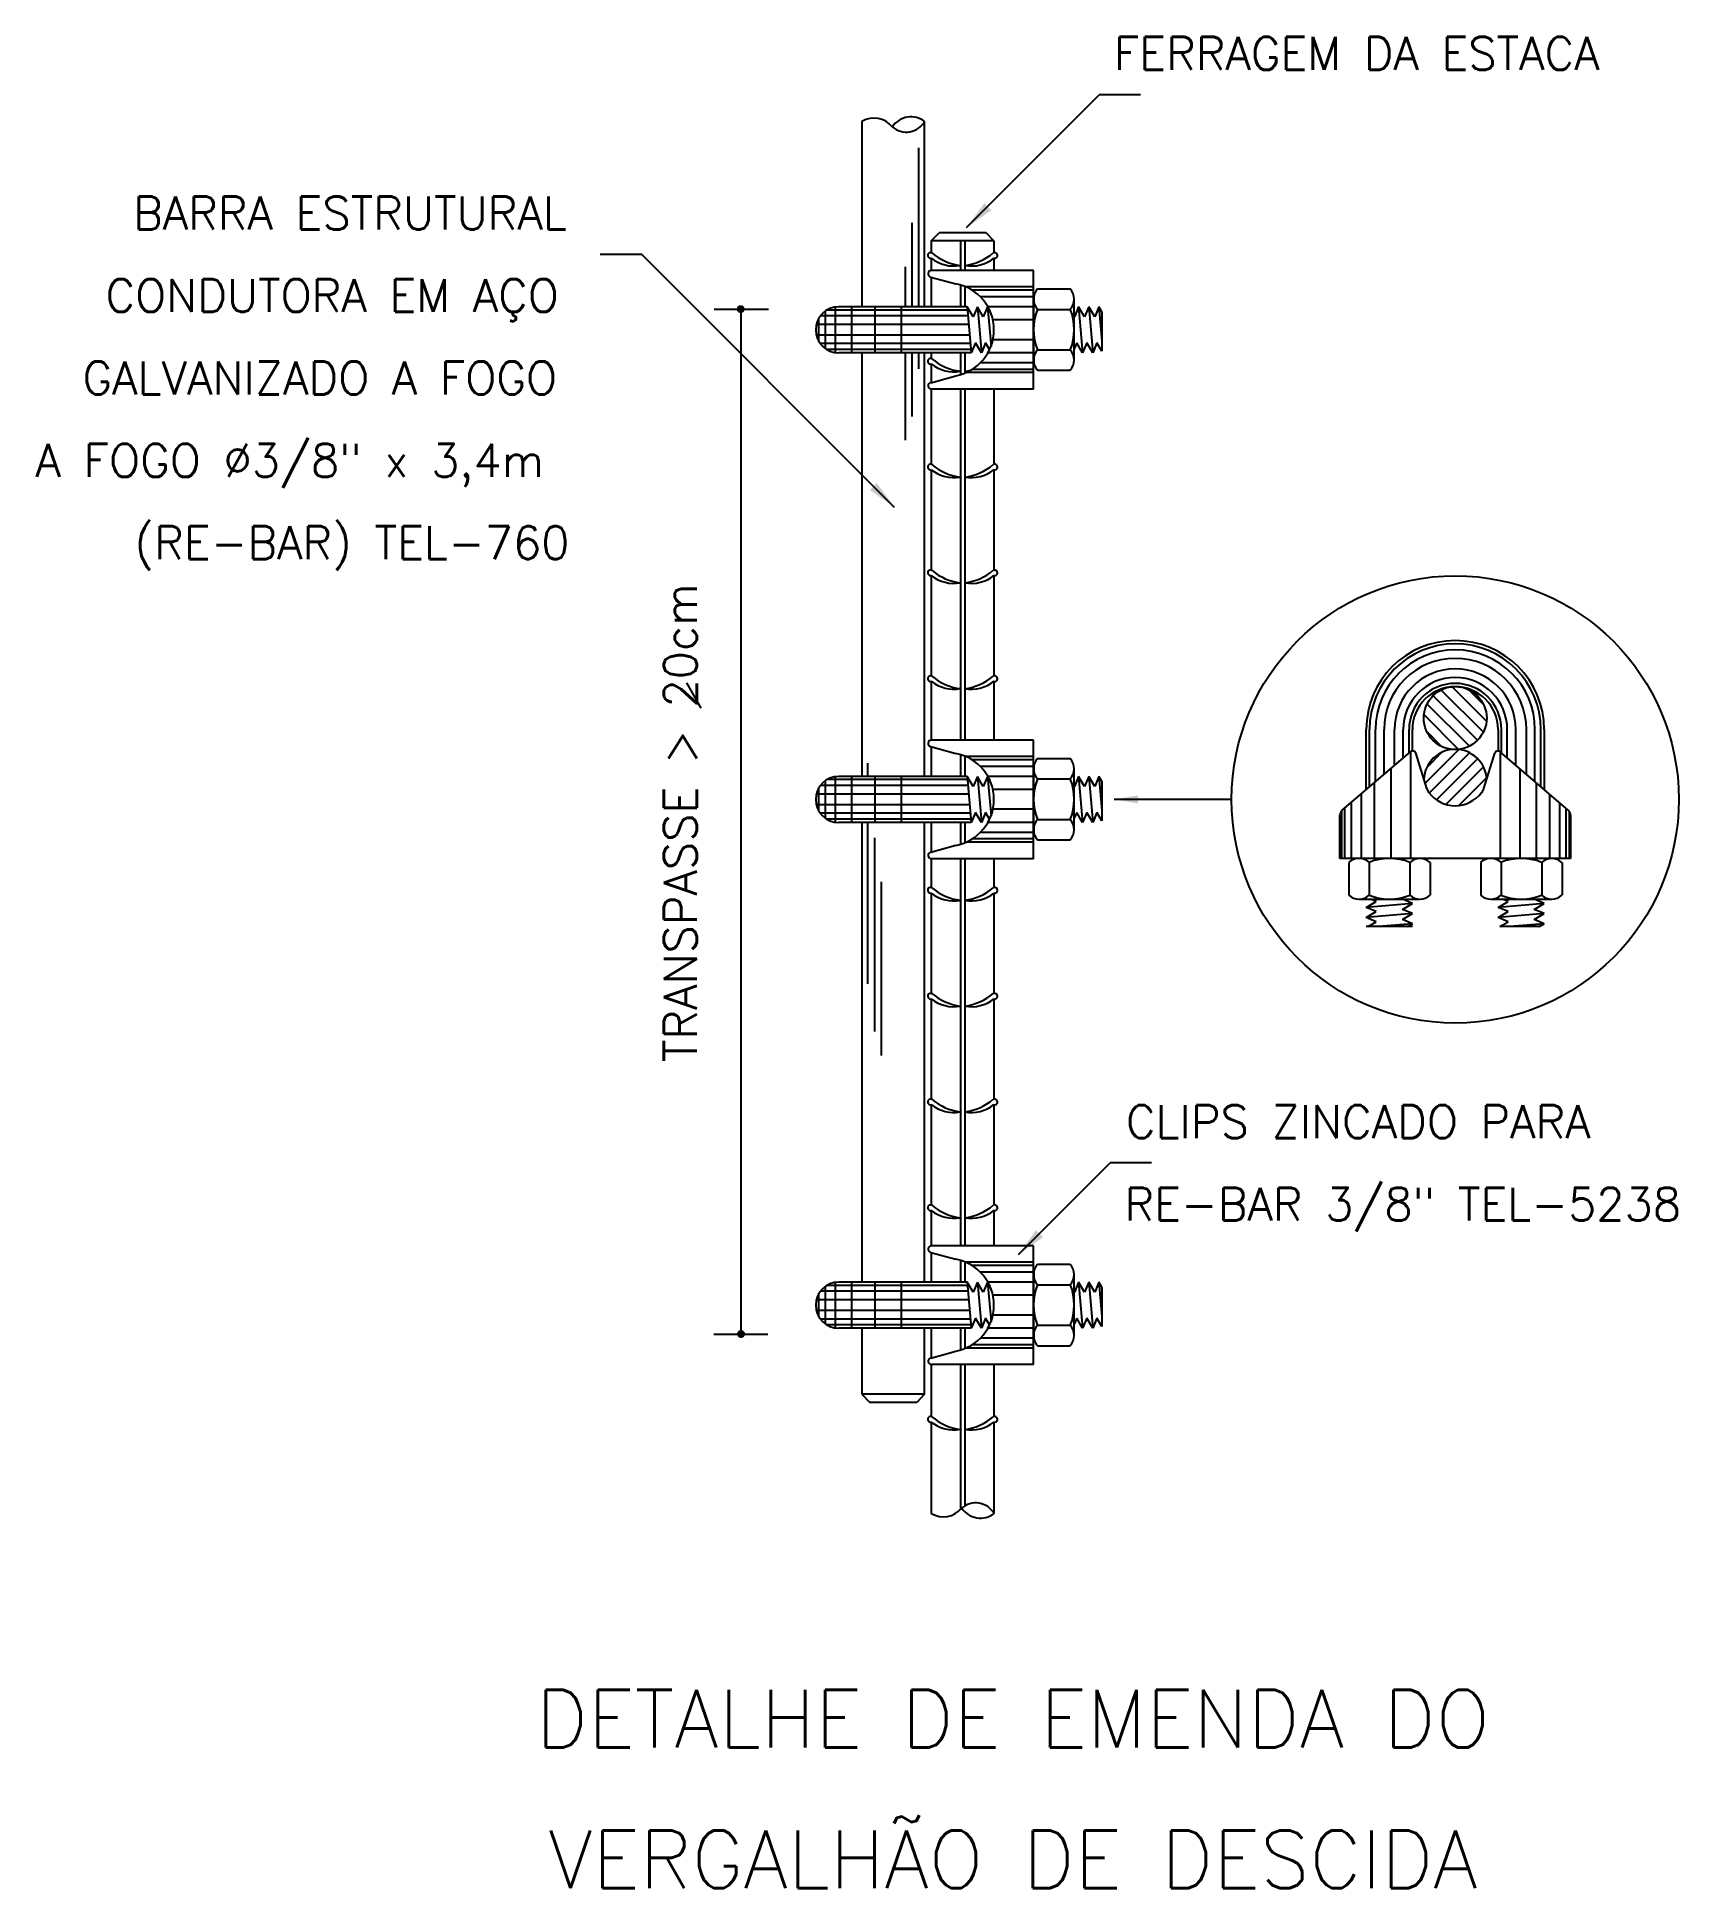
# Model space of a CAD drawing. Header units: millimetres. Extents: x -6623.5 to -6613.5, y -4389.6 to -4378.4.
import ezdxf
from ezdxf.enums import TextEntityAlignment as Align

# ---------------------------------------------------------------- set-up
doc = ezdxf.new("R2010")
doc.units = ezdxf.units.MM
doc.header["$LTSCALE"] = 10
doc.layers.add('Termotécnica', color=7, linetype='Continuous')
doc.styles.add('r140', font='romans.shx')
doc.styles.add('r80', font='romans.shx')

msp = doc.modelspace()

# ---------------------------------------------------------------- linework, layer by layer
at = {"layer": 'Termotécnica', "color": 2}
for p, q in [((-6617.811, -4379.553), (-6617.006, -4378.747)), ((-6616.756, -4378.747), (-6617.006, -4378.747)), ((-6618.447, -4378.909), (-6618.447, -4380.033)), ((-6618.447, -4378.909), (-6618.447, -4378.909)), ((-6618.066, -4380.033), (-6618.066, -4378.909)), ((-6618.026, -4379.633), (-6617.977, -4379.584)), ((-6617.693, -4379.584), (-6617.977, -4379.584)), ((-6617.645, -4379.633), (-6617.693, -4379.584)), ((-6620.034, -4379.715), (-6619.784, -4379.715)), ((-6618.248, -4381.251), (-6619.784, -4379.715)), ((-6617.645, -4379.633), (-6618.026, -4379.633)), ((-6618.026, -4379.633), (-6618.026, -4379.705)), ((-6617.849, -4379.633), (-6617.849, -4379.813)), ((-6617.822, -4379.633), (-6617.822, -4379.813)), ((-6617.645, -4379.633), (-6617.645, -4379.705)), ((-6618.026, -4379.739), (-6618.026, -4379.813)), ((-6617.405, -4379.813), (-6618.025, -4379.813)), ((-6617.645, -4379.739), (-6617.645, -4379.813)), ((-6617.405, -4380.533), (-6617.405, -4379.813)), ((-6618.029, -4379.853), (-6617.876, -4379.894)), ((-6618.026, -4379.854), (-6618.026, -4380.033)), ((-6618.026, -4379.854), (-6618.026, -4380.033)), ((-6617.849, -4379.901), (-6617.849, -4380.033)), ((-6617.822, -4379.911), (-6617.822, -4380.033)), ((-6617.405, -4379.913), (-6617.815, -4379.913)), ((-6617.381, -4379.925), (-6617.182, -4379.925)), ((-6617.807, -4380.033), (-6618.587, -4380.033)), ((-6617.807, -4380.033), (-6617.783, -4380.313)), ((-6617.771, -4380.094), (-6617.807, -4380.033)), ((-6617.746, -4380.033), (-6617.771, -4380.094)), ((-6617.71, -4380.094), (-6617.746, -4380.033)), ((-6617.684, -4380.033), (-6617.71, -4380.094)), ((-6617.669, -4380.059), (-6617.684, -4380.033)), ((-6617.405, -4379.987), (-6617.405, -4380.359)), ((-6617.381, -4380.049), (-6617.182, -4380.049)), ((-6617.158, -4380.357), (-6617.158, -4379.987)), ((-6617.132, -4380.033), (-6617.157, -4380.094)), ((-6617.096, -4380.094), (-6617.132, -4380.033)), ((-6617.07, -4380.033), (-6617.096, -4380.094)), ((-6617.034, -4380.094), (-6617.07, -4380.033)), ((-6617.009, -4380.033), (-6617.034, -4380.094)), ((-6616.991, -4380.064), (-6617.009, -4380.033)), ((-6617.157, -4380.094), (-6617.158, -4380.092)), ((-6616.991, -4380.064), (-6616.991, -4380.303)), ((-6617.757, -4380.252), (-6617.783, -4380.313)), ((-6617.721, -4380.313), (-6617.757, -4380.252)), ((-6617.696, -4380.252), (-6617.721, -4380.313)), ((-6617.672, -4380.293), (-6617.696, -4380.252)), ((-6617.143, -4380.252), (-6617.158, -4380.288)), ((-6617.107, -4380.313), (-6617.143, -4380.252)), ((-6617.082, -4380.252), (-6617.107, -4380.313)), ((-6617.046, -4380.313), (-6617.082, -4380.252)), ((-6617.021, -4380.252), (-6617.046, -4380.313)), ((-6616.991, -4380.303), (-6617.021, -4380.252)), ((-6617.783, -4380.313), (-6618.587, -4380.313)), ((-6618.447, -4380.313), (-6618.447, -4382.883)), ((-6618.066, -4382.883), (-6618.066, -4380.313)), ((-6618.026, -4380.313), (-6618.026, -4380.347)), ((-6618.026, -4380.381), (-6618.026, -4380.493)), ((-6618.026, -4380.381), (-6618.026, -4380.493)), ((-6617.849, -4380.313), (-6617.849, -4380.446)), ((-6617.822, -4380.313), (-6617.822, -4380.436)), ((-6617.381, -4380.295), (-6617.182, -4380.295)), ((-6618.029, -4380.494), (-6617.876, -4380.452)), ((-6617.405, -4380.433), (-6617.815, -4380.433)), ((-6617.381, -4380.419), (-6617.182, -4380.419)), ((-6618.026, -4380.533), (-6618.026, -4380.99)), ((-6618.026, -4380.533), (-6618.026, -4380.99)), ((-6617.405, -4380.533), (-6618.025, -4380.533)), ((-6617.849, -4380.533), (-6617.849, -4382.663)), ((-6617.822, -4380.533), (-6617.822, -4382.663)), ((-6617.645, -4380.533), (-6617.645, -4380.99)), ((-6617.645, -4380.533), (-6617.645, -4380.99)), ((-6618.026, -4381.023), (-6618.026, -4381.632)), ((-6617.645, -4381.023), (-6617.645, -4381.632)), ((-6618.026, -4381.665), (-6618.026, -4382.274)), ((-6617.645, -4381.665), (-6617.645, -4382.274)), ((-6618.026, -4382.307), (-6618.026, -4382.663)), ((-6617.645, -4382.307), (-6617.645, -4382.663)), ((-6615.386, -4382.964), (-6615.386, -4382.599)), ((-6615.106, -4382.729), (-6615.106, -4382.599)), ((-6614.586, -4382.599), (-6614.586, -4382.729)), ((-6614.306, -4382.599), (-6614.306, -4382.964)), ((-6618.029, -4382.702), (-6617.876, -4382.744)), ((-6618.026, -4382.703), (-6618.026, -4382.883)), ((-6617.405, -4382.663), (-6618.025, -4382.663)), ((-6617.849, -4382.75), (-6617.849, -4382.883)), ((-6617.405, -4383.383), (-6617.405, -4382.663)), ((-6615.532, -4383.089), (-6615.117, -4382.734)), ((-6615.117, -4382.734), (-6615.117, -4383.381)), ((-6615.018, -4382.957), (-6615.086, -4382.741)), ((-6614.673, -4382.957), (-6614.606, -4382.743)), ((-6614.574, -4382.734), (-6614.574, -4383.381)), ((-6614.16, -4383.089), (-6614.574, -4382.734)), ((-6617.822, -4382.76), (-6617.822, -4382.883)), ((-6617.405, -4382.763), (-6617.815, -4382.763)), ((-6617.405, -4382.837), (-6617.405, -4383.209)), ((-6617.381, -4382.775), (-6617.182, -4382.775)), ((-6617.158, -4383.207), (-6617.158, -4382.837)), ((-6617.807, -4382.883), (-6618.587, -4382.883)), ((-6617.807, -4382.883), (-6617.783, -4383.163)), ((-6617.771, -4382.944), (-6617.807, -4382.883)), ((-6617.746, -4382.883), (-6617.771, -4382.944)), ((-6617.71, -4382.944), (-6617.746, -4382.883)), ((-6617.684, -4382.883), (-6617.71, -4382.944)), ((-6617.669, -4382.909), (-6617.684, -4382.883)), ((-6617.381, -4382.898), (-6617.182, -4382.898)), ((-6617.157, -4382.944), (-6617.158, -4382.942)), ((-6617.132, -4382.883), (-6617.157, -4382.944)), ((-6617.096, -4382.944), (-6617.132, -4382.883)), ((-6617.07, -4382.883), (-6617.096, -4382.944)), ((-6617.034, -4382.944), (-6617.07, -4382.883)), ((-6617.009, -4382.883), (-6617.034, -4382.944)), ((-6616.991, -4382.913), (-6617.009, -4382.883)), ((-6616.991, -4382.913), (-6616.991, -4383.152)), ((-6616.203, -4383.023), (-6616.916, -4383.023)), ((-6617.783, -4383.163), (-6618.587, -4383.163)), ((-6618.447, -4383.163), (-6618.447, -4385.952)), ((-6618.066, -4385.952), (-6618.066, -4383.163)), ((-6618.026, -4383.163), (-6618.026, -4383.342)), ((-6617.849, -4383.163), (-6617.849, -4383.295)), ((-6617.822, -4383.163), (-6617.822, -4383.285)), ((-6617.757, -4383.102), (-6617.783, -4383.163)), ((-6617.721, -4383.163), (-6617.757, -4383.102)), ((-6617.696, -4383.102), (-6617.721, -4383.163)), ((-6617.672, -4383.143), (-6617.696, -4383.102)), ((-6617.381, -4383.145), (-6617.182, -4383.145)), ((-6617.143, -4383.102), (-6617.158, -4383.137)), ((-6617.107, -4383.163), (-6617.143, -4383.102)), ((-6617.082, -4383.102), (-6617.107, -4383.163)), ((-6617.046, -4383.163), (-6617.082, -4383.102)), ((-6617.021, -4383.102), (-6617.046, -4383.163)), ((-6616.991, -4383.152), (-6617.021, -4383.102)), ((-6615.546, -4383.381), (-6615.546, -4383.119)), ((-6614.146, -4383.119), (-6614.146, -4383.381)), ((-6618.029, -4383.343), (-6617.876, -4383.301)), ((-6617.405, -4383.283), (-6617.815, -4383.283)), ((-6617.381, -4383.268), (-6617.182, -4383.268)), ((-6618.026, -4383.383), (-6618.026, -4383.558)), ((-6617.405, -4383.383), (-6618.025, -4383.383)), ((-6617.849, -4383.383), (-6617.849, -4385.732)), ((-6617.822, -4383.383), (-6617.822, -4385.732)), ((-6617.645, -4383.383), (-6617.645, -4383.558)), ((-6614.146, -4383.381), (-6615.546, -4383.381)), ((-6615.491, -4383.405), (-6615.491, -4383.604)), ((-6615.06, -4383.381), (-6615.432, -4383.381)), ((-6615.368, -4383.405), (-6615.368, -4383.604)), ((-6615.121, -4383.405), (-6615.121, -4383.604)), ((-6614.998, -4383.405), (-6614.998, -4383.604)), ((-6614.691, -4383.405), (-6614.691, -4383.604)), ((-6614.26, -4383.381), (-6614.632, -4383.381)), ((-6614.568, -4383.405), (-6614.568, -4383.604)), ((-6614.321, -4383.405), (-6614.321, -4383.604)), ((-6614.198, -4383.405), (-6614.198, -4383.604)), ((-6618.026, -4383.591), (-6618.026, -4384.2)), ((-6617.645, -4383.591), (-6617.645, -4384.2)), ((-6615.43, -4383.628), (-6615.06, -4383.628)), ((-6615.386, -4383.678), (-6615.325, -4383.642)), ((-6615.325, -4383.642), (-6615.36, -4383.628)), ((-6615.167, -4383.629), (-6615.165, -4383.628)), ((-6615.106, -4383.654), (-6615.167, -4383.629)), ((-6615.167, -4383.69), (-6615.106, -4383.654)), ((-6614.63, -4383.628), (-6614.26, -4383.628)), ((-6614.586, -4383.678), (-6614.525, -4383.642)), ((-6614.525, -4383.642), (-6614.56, -4383.628)), ((-6614.367, -4383.629), (-6614.365, -4383.628)), ((-6614.306, -4383.654), (-6614.367, -4383.629)), ((-6614.367, -4383.69), (-6614.306, -4383.654)), ((-6615.325, -4383.704), (-6615.386, -4383.678)), ((-6615.386, -4383.74), (-6615.325, -4383.704)), ((-6615.325, -4383.765), (-6615.386, -4383.74)), ((-6615.375, -4383.795), (-6615.325, -4383.765)), ((-6615.106, -4383.716), (-6615.167, -4383.69)), ((-6615.167, -4383.752), (-6615.106, -4383.716)), ((-6615.106, -4383.777), (-6615.167, -4383.752)), ((-6614.525, -4383.704), (-6614.586, -4383.678)), ((-6614.586, -4383.74), (-6614.525, -4383.704)), ((-6614.525, -4383.765), (-6614.586, -4383.74)), ((-6614.575, -4383.795), (-6614.525, -4383.765)), ((-6614.306, -4383.716), (-6614.367, -4383.69)), ((-6614.367, -4383.752), (-6614.306, -4383.716)), ((-6614.306, -4383.777), (-6614.367, -4383.752)), ((-6615.106, -4383.795), (-6615.386, -4383.795)), ((-6615.136, -4383.795), (-6615.375, -4383.795)), ((-6615.136, -4383.795), (-6615.106, -4383.777)), ((-6614.336, -4383.795), (-6614.575, -4383.795)), ((-6614.336, -4383.795), (-6614.306, -4383.777)), ((-6618.026, -4384.233), (-6618.026, -4384.842)), ((-6617.645, -4384.233), (-6617.645, -4384.842)), ((-6618.026, -4384.875), (-6618.026, -4385.484)), ((-6617.645, -4384.875), (-6617.645, -4385.484)), ((-6617.497, -4385.785), (-6616.94, -4385.228)), ((-6616.69, -4385.228), (-6616.94, -4385.228)), ((-6618.026, -4385.517), (-6618.026, -4385.732)), ((-6617.645, -4385.517), (-6617.645, -4385.732)), ((-6618.029, -4385.772), (-6617.876, -4385.813)), ((-6618.026, -4385.773), (-6618.026, -4385.952)), ((-6617.405, -4385.732), (-6618.025, -4385.732)), ((-6617.405, -4386.452), (-6617.405, -4385.732)), ((-6617.849, -4385.82), (-6617.849, -4385.952)), ((-6617.822, -4385.83), (-6617.822, -4385.952)), ((-6617.405, -4385.832), (-6617.815, -4385.832)), ((-6617.381, -4385.844), (-6617.182, -4385.844)), ((-6617.807, -4385.952), (-6618.587, -4385.952)), ((-6617.771, -4386.013), (-6617.807, -4385.952)), ((-6617.807, -4385.952), (-6617.783, -4386.232)), ((-6617.746, -4385.952), (-6617.771, -4386.013)), ((-6617.71, -4386.013), (-6617.746, -4385.952)), ((-6617.684, -4385.952), (-6617.71, -4386.013)), ((-6617.669, -4385.978), (-6617.684, -4385.952)), ((-6617.405, -4385.906), (-6617.405, -4386.278)), ((-6617.381, -4385.968), (-6617.182, -4385.968)), ((-6617.158, -4386.276), (-6617.158, -4385.906)), ((-6617.157, -4386.013), (-6617.158, -4386.011)), ((-6617.132, -4385.952), (-6617.157, -4386.013)), ((-6617.096, -4386.013), (-6617.132, -4385.952)), ((-6617.07, -4385.952), (-6617.096, -4386.013)), ((-6617.034, -4386.013), (-6617.07, -4385.952)), ((-6617.009, -4385.952), (-6617.034, -4386.013)), ((-6616.991, -4385.983), (-6617.009, -4385.952)), ((-6616.991, -4385.983), (-6616.991, -4386.222)), ((-6617.783, -4386.232), (-6618.587, -4386.232)), ((-6618.447, -4386.232), (-6618.447, -4386.632)), ((-6618.066, -4386.632), (-6618.066, -4386.232)), ((-6618.026, -4386.232), (-6618.026, -4386.412)), ((-6617.849, -4386.232), (-6617.849, -4386.365)), ((-6617.822, -4386.232), (-6617.822, -4386.355)), ((-6617.757, -4386.171), (-6617.783, -4386.232)), ((-6617.721, -4386.232), (-6617.757, -4386.171)), ((-6617.696, -4386.171), (-6617.721, -4386.232)), ((-6617.672, -4386.212), (-6617.696, -4386.171)), ((-6617.381, -4386.214), (-6617.182, -4386.214)), ((-6617.143, -4386.171), (-6617.158, -4386.207)), ((-6617.107, -4386.232), (-6617.143, -4386.171)), ((-6617.082, -4386.171), (-6617.107, -4386.232)), ((-6617.046, -4386.232), (-6617.082, -4386.171)), ((-6617.021, -4386.171), (-6617.046, -4386.232)), ((-6616.991, -4386.222), (-6617.021, -4386.171)), ((-6617.405, -4386.352), (-6617.815, -4386.352)), ((-6617.381, -4386.338), (-6617.182, -4386.338)), ((-6618.029, -4386.413), (-6617.876, -4386.371)), ((-6618.026, -4386.452), (-6618.026, -4386.768)), ((-6617.405, -4386.452), (-6618.025, -4386.452)), ((-6617.849, -4386.452), (-6617.849, -4387.333)), ((-6617.822, -4386.452), (-6617.822, -4387.31)), ((-6617.645, -4386.452), (-6617.645, -4386.768)), ((-6618.447, -4386.632), (-6618.398, -4386.682)), ((-6618.066, -4386.632), (-6618.447, -4386.632)), ((-6618.114, -4386.682), (-6618.398, -4386.682)), ((-6618.066, -4386.632), (-6618.114, -4386.682)), ((-6618.026, -4386.802), (-6618.026, -4387.356)), ((-6617.645, -4386.802), (-6617.645, -4387.356)), ((-6618.026, -4387.356), (-6618.026, -4387.356))]:
    msp.add_line(p, q, dxfattribs=at)
at = {"layer": 'Termotécnica', "color": 1}
for p, q in [((-6618.101, -4380.033), (-6618.101, -4379.069)), ((-6618.142, -4380.033), (-6618.142, -4379.523)), ((-6618.183, -4380.033), (-6618.183, -4379.791)), ((-6617.405, -4379.933), (-6617.777, -4379.933)), ((-6619.343, -4380.048), (-6619.014, -4380.048)), ((-6619.181, -4380.048), (-6619.181, -4386.268)), ((-6618.667, -4380.288), (-6618.667, -4380.058)), ((-6617.805, -4380.053), (-6618.659, -4380.053)), ((-6618.607, -4380.312), (-6618.607, -4380.035)), ((-6618.507, -4380.313), (-6618.507, -4380.033)), ((-6618.367, -4380.313), (-6618.367, -4380.033)), ((-6618.207, -4380.313), (-6618.207, -4380.033)), ((-6617.746, -4380.033), (-6617.721, -4380.313)), ((-6617.405, -4379.973), (-6617.727, -4379.973)), ((-6617.684, -4380.033), (-6617.663, -4380.274)), ((-6617.405, -4380.033), (-6617.682, -4380.033)), ((-6617.132, -4380.033), (-6617.107, -4380.313)), ((-6617.07, -4380.033), (-6617.046, -4380.313)), ((-6617.009, -4380.033), (-6616.991, -4380.242)), ((-6617.798, -4380.141), (-6618.723, -4380.141)), ((-6618.707, -4380.245), (-6618.707, -4380.101)), ((-6617.802, -4380.089), (-6618.699, -4380.089)), ((-6617.405, -4380.113), (-6617.651, -4380.113)), ((-6617.792, -4380.205), (-6618.723, -4380.205)), ((-6617.788, -4380.257), (-6618.699, -4380.257)), ((-6617.405, -4380.233), (-6617.651, -4380.233)), ((-6617.784, -4380.293), (-6618.659, -4380.293)), ((-6618.183, -4380.843), (-6618.183, -4380.313)), ((-6618.142, -4380.699), (-6618.142, -4380.313)), ((-6618.101, -4380.41), (-6618.101, -4380.313)), ((-6617.405, -4380.373), (-6617.727, -4380.373)), ((-6617.405, -4380.313), (-6617.682, -4380.313)), ((-6617.405, -4380.413), (-6617.777, -4380.413)), ((-6614.711, -4382.664), (-6614.98, -4382.395)), ((-6614.675, -4382.615), (-6614.931, -4382.359)), ((-6614.656, -4382.549), (-6614.865, -4382.34)), ((-6614.674, -4382.446), (-6614.763, -4382.358)), ((-6614.826, -4382.719), (-6615.035, -4382.51)), ((-6614.76, -4382.7), (-6615.016, -4382.444)), ((-6615.366, -4382.947), (-6615.366, -4382.599)), ((-6615.33, -4382.916), (-6615.33, -4382.599)), ((-6615.278, -4382.871), (-6615.278, -4382.599)), ((-6615.214, -4382.816), (-6615.214, -4382.599)), ((-6615.162, -4382.772), (-6615.162, -4382.599)), ((-6615.126, -4382.741), (-6615.126, -4382.599)), ((-6614.929, -4382.701), (-6615.017, -4382.613)), ((-6614.566, -4382.741), (-6614.566, -4382.599)), ((-6614.53, -4382.772), (-6614.53, -4382.599)), ((-6614.478, -4382.816), (-6614.478, -4382.599)), ((-6614.414, -4382.871), (-6614.414, -4382.599)), ((-6614.362, -4382.916), (-6614.362, -4382.599)), ((-6614.326, -4382.947), (-6614.326, -4382.599)), ((-6614.826, -4382.721), (-6615.029, -4382.924)), ((-6614.929, -4382.739), (-6615.017, -4382.827)), ((-6614.76, -4382.74), (-6615.004, -4382.984)), ((-6618.41, -4382.883), (-6618.41, -4382.802)), ((-6617.405, -4382.783), (-6617.777, -4382.783)), ((-6617.405, -4382.823), (-6617.727, -4382.823)), ((-6615.237, -4382.836), (-6615.237, -4383.381)), ((-6614.711, -4382.776), (-6614.96, -4383.025)), ((-6614.675, -4382.825), (-6614.903, -4383.053)), ((-6614.454, -4382.836), (-6614.454, -4383.381)), ((-6618.707, -4383.095), (-6618.707, -4382.951)), ((-6617.802, -4382.939), (-6618.699, -4382.939)), ((-6618.667, -4383.138), (-6618.667, -4382.908)), ((-6617.805, -4382.903), (-6618.659, -4382.903)), ((-6618.607, -4383.161), (-6618.607, -4382.884)), ((-6618.507, -4383.163), (-6618.507, -4382.883)), ((-6618.367, -4383.163), (-6618.367, -4382.883)), ((-6618.207, -4383.163), (-6618.207, -4382.883)), ((-6617.746, -4382.883), (-6617.721, -4383.163)), ((-6617.684, -4382.883), (-6617.663, -4383.123)), ((-6617.405, -4382.883), (-6617.682, -4382.883)), ((-6617.405, -4382.963), (-6617.651, -4382.963)), ((-6617.132, -4382.883), (-6617.107, -4383.163)), ((-6617.07, -4382.883), (-6617.046, -4383.163)), ((-6617.009, -4382.883), (-6616.991, -4383.091)), ((-6615.337, -4382.922), (-6615.337, -4383.381)), ((-6614.656, -4382.891), (-6614.825, -4383.06)), ((-6614.354, -4382.922), (-6614.354, -4383.381)), ((-6617.798, -4382.991), (-6618.723, -4382.991)), ((-6617.792, -4383.055), (-6618.723, -4383.055)), ((-6617.405, -4383.083), (-6617.651, -4383.083)), ((-6615.537, -4383.095), (-6615.537, -4383.381)), ((-6615.517, -4383.076), (-6615.517, -4383.381)), ((-6615.477, -4383.042), (-6615.477, -4383.381)), ((-6615.417, -4382.991), (-6615.417, -4383.381)), ((-6614.274, -4382.991), (-6614.274, -4383.381)), ((-6614.214, -4383.042), (-6614.214, -4383.381)), ((-6614.174, -4383.076), (-6614.174, -4383.381)), ((-6614.154, -4383.095), (-6614.154, -4383.381)), ((-6617.788, -4383.107), (-6618.699, -4383.107)), ((-6617.784, -4383.143), (-6618.659, -4383.143)), ((-6618.41, -4384.143), (-6618.41, -4383.163)), ((-6617.405, -4383.163), (-6617.682, -4383.163)), ((-6618.369, -4384.432), (-6618.369, -4383.256)), ((-6617.405, -4383.263), (-6617.777, -4383.263)), ((-6617.405, -4383.223), (-6617.727, -4383.223)), ((-6618.328, -4384.576), (-6618.328, -4383.524)), ((-6615.106, -4383.654), (-6615.386, -4383.678)), ((-6614.306, -4383.654), (-6614.586, -4383.678)), ((-6615.106, -4383.716), (-6615.386, -4383.74)), ((-6614.306, -4383.716), (-6614.586, -4383.74)), ((-6615.106, -4383.777), (-6615.314, -4383.795)), ((-6614.306, -4383.777), (-6614.514, -4383.795)), ((-6617.405, -4385.852), (-6617.777, -4385.852)), ((-6617.405, -4385.892), (-6617.727, -4385.892)), ((-6617.802, -4386.008), (-6618.699, -4386.008)), ((-6618.667, -4386.207), (-6618.667, -4385.977)), ((-6617.805, -4385.972), (-6618.659, -4385.972)), ((-6618.607, -4386.231), (-6618.607, -4385.954)), ((-6618.507, -4386.232), (-6618.507, -4385.952)), ((-6618.367, -4386.232), (-6618.367, -4385.952)), ((-6618.207, -4386.232), (-6618.207, -4385.952)), ((-6617.746, -4385.952), (-6617.721, -4386.232)), ((-6617.684, -4385.952), (-6617.663, -4386.193)), ((-6617.405, -4385.952), (-6617.682, -4385.952)), ((-6617.132, -4385.952), (-6617.107, -4386.232)), ((-6617.07, -4385.952), (-6617.046, -4386.232)), ((-6617.009, -4385.952), (-6616.991, -4386.161)), ((-6617.798, -4386.06), (-6618.723, -4386.06)), ((-6617.792, -4386.124), (-6618.723, -4386.124)), ((-6618.707, -4386.164), (-6618.707, -4386.02)), ((-6617.405, -4386.032), (-6617.651, -4386.032)), ((-6617.788, -4386.176), (-6618.699, -4386.176)), ((-6617.784, -4386.212), (-6618.659, -4386.212)), ((-6617.405, -4386.232), (-6617.682, -4386.232)), ((-6617.405, -4386.152), (-6617.651, -4386.152)), ((-6619.345, -4386.268), (-6619.017, -4386.268)), ((-6617.405, -4386.332), (-6617.777, -4386.332)), ((-6617.405, -4386.292), (-6617.727, -4386.292))]:
    msp.add_line(p, q, dxfattribs=at)
at = {"layer": 'Termotécnica', "color": 3}
msp.add_line((-6619.51, -4382.316), (-6619.424, -4382.47), dxfattribs=at)
at = {"layer": 'Termotécnica', "color": 1, "const_width": 0.0215}
for points in [[(-6619.194, -4380.053, 1), (-6619.17, -4380.042, 1)], [(-6619.192, -4386.273, 1), (-6619.168, -4386.261, 1)]]:
    msp.add_lwpolyline(points, format="xyb", close=True, dxfattribs=at)
at = {"layer": 'Termotécnica', "color": 2}
for centre, radius in [((-6614.846, -4383.023), 1.357), ((-6614.846, -4382.529), 0.191)]:
    msp.add_circle(centre, radius, dxfattribs=at)
for centre, radius, start, end in [((-6618.373, -4379.033), 0.144, 39.8532, 120.582), ((-6618.149, -4379.017), 0.136, 52.2545, 146.0702), ((-6618.177, -4378.843), 0.13, 228.8932, 329.4315), ((-6618.03, -4379.722), 0.0171, 63.3743, 283.9539), ((-6617.81, -4379.46), 0.325, 229.377, 263.1316), ((-6617.861, -4379.46), 0.325, 276.8684, 310.623), ((-6617.641, -4379.722), 0.0171, 256.0461, 116.6257), ((-6618.025, -4379.833), 0.02, 90, 257.3196), ((-6617.889, -4379.567), 0.219, 231.4434, 280.4292), ((-6617.782, -4379.567), 0.219, 259.5708, 308.5566), ((-6617.929, -4380.173), 0.284, 280.6315, 79.3685), ((-6617.31, -4379.987), 0.0942, 139.0819, 220.9181), ((-6617.251, -4379.987), 0.0923, 318.0803, 41.9197), ((-6618.587, -4380.173), 0.14, 90, 270), ((-6617.074, -4380.172), 0.331, 158.1009, 201.8991), ((-6617.489, -4380.172), 0.331, 338.1009, 21.8991), ((-6618.03, -4380.364), 0.0171, 63.3743, 283.9539), ((-6617.889, -4380.209), 0.219, 231.4434, 280.4292), ((-6617.81, -4380.102), 0.325, 229.377, 263.1316), ((-6617.312, -4380.357), 0.0922, 138.0212, 221.9788), ((-6617.251, -4380.357), 0.0923, 318.0803, 41.9197), ((-6618.025, -4380.513), 0.02, 102.6804, 270), ((-6617.861, -4380.102), 0.325, 276.8684, 283.1823), ((-6617.782, -4380.209), 0.219, 259.5708, 264.5197), ((-6618.03, -4381.006), 0.0171, 63.3743, 283.9539), ((-6617.889, -4380.851), 0.219, 231.4434, 280.4292), ((-6617.81, -4380.744), 0.325, 229.377, 263.1316), ((-6617.861, -4380.744), 0.325, 276.8684, 310.623), ((-6617.782, -4380.851), 0.219, 259.5708, 308.5566), ((-6617.641, -4381.006), 0.0171, 256.0461, 116.6257), ((-6618.03, -4381.648), 0.0171, 63.3743, 283.9539), ((-6617.81, -4381.386), 0.325, 229.377, 263.1316), ((-6617.861, -4381.386), 0.325, 276.8684, 310.623), ((-6617.641, -4381.648), 0.0171, 256.0461, 116.6257), ((-6617.889, -4381.493), 0.219, 231.4434, 280.4292), ((-6617.782, -4381.493), 0.219, 259.5708, 308.5566), ((-6614.846, -4382.599), 0.54, 0, 180), ((-6618.03, -4382.29), 0.0171, 63.3743, 283.9539), ((-6617.889, -4382.135), 0.219, 231.4434, 280.4292), ((-6617.81, -4382.028), 0.325, 229.377, 263.1316), ((-6617.861, -4382.028), 0.325, 276.8684, 310.623), ((-6617.782, -4382.135), 0.219, 259.5708, 308.5566), ((-6617.641, -4382.29), 0.0171, 256.0461, 116.6257), ((-6614.846, -4382.599), 0.26, 0, 180), ((-6618.025, -4382.683), 0.02, 90, 257.3196), ((-6617.929, -4383.023), 0.284, 280.6315, 79.3685), ((-6615.104, -4382.749), 0.02, 17.354, 130.6013), ((-6614.846, -4382.91), 0.191, 3.0758, 176.9242), ((-6614.587, -4382.749), 0.02, 49.3987, 162.646), ((-6617.31, -4382.837), 0.0942, 139.0819, 220.9181), ((-6617.251, -4382.837), 0.0923, 318.0803, 41.9197), ((-6618.587, -4383.023), 0.14, 90, 270), ((-6617.074, -4383.022), 0.331, 158.1009, 201.8991), ((-6617.489, -4383.022), 0.331, 338.1009, 21.8991), ((-6614.942, -4382.933), 0.08, 197.354, 216.8195), ((-6614.846, -4382.861), 0.2, 216.8195, 323.1805), ((-6614.749, -4382.933), 0.08, 323.1805, 342.646), ((-6615.506, -4383.119), 0.04, 130.6013, 180), ((-6614.186, -4383.119), 0.04, 0, 49.3987), ((-6617.312, -4383.207), 0.0922, 138.0212, 221.9788), ((-6617.251, -4383.207), 0.0923, 318.0803, 41.9197), ((-6618.025, -4383.363), 0.02, 102.6804, 270), ((-6615.43, -4383.473), 0.0922, 48.0212, 131.9788), ((-6615.245, -4383.712), 0.331, 68.1009, 111.8991), ((-6615.06, -4383.476), 0.0942, 49.0819, 130.9181), ((-6614.63, -4383.473), 0.0922, 48.0212, 131.9788), ((-6614.445, -4383.712), 0.331, 68.1009, 111.8991), ((-6614.26, -4383.476), 0.0942, 49.0819, 130.9181), ((-6618.03, -4383.574), 0.0171, 63.3743, 283.9539), ((-6617.889, -4383.42), 0.219, 231.4434, 280.4292), ((-6617.81, -4383.312), 0.325, 229.377, 263.1316), ((-6617.861, -4383.312), 0.325, 276.8684, 310.623), ((-6617.782, -4383.42), 0.219, 259.5708, 308.5566), ((-6617.641, -4383.574), 0.0171, 256.0461, 116.6257), ((-6615.43, -4383.535), 0.0923, 228.0803, 311.9197), ((-6615.245, -4383.297), 0.331, 248.1009, 291.8991), ((-6615.06, -4383.535), 0.0923, 228.0803, 311.9197), ((-6614.63, -4383.535), 0.0923, 228.0803, 311.9197), ((-6614.445, -4383.297), 0.331, 248.1009, 291.8991), ((-6614.26, -4383.535), 0.0923, 228.0803, 311.9197), ((-6618.03, -4384.217), 0.0171, 63.3743, 283.9539), ((-6617.81, -4383.954), 0.325, 229.377, 263.1316), ((-6617.861, -4383.954), 0.325, 276.8684, 310.623), ((-6617.641, -4384.217), 0.0171, 256.0461, 116.6257), ((-6617.889, -4384.062), 0.219, 231.4434, 280.4292), ((-6617.782, -4384.062), 0.219, 259.5708, 308.5566), ((-6618.03, -4384.859), 0.0171, 63.3743, 283.9539), ((-6617.889, -4384.704), 0.219, 231.4434, 280.4292), ((-6617.81, -4384.596), 0.325, 229.377, 263.1316), ((-6617.861, -4384.596), 0.325, 276.8684, 310.623), ((-6617.782, -4384.704), 0.219, 259.5708, 308.5566), ((-6617.641, -4384.859), 0.0171, 256.0461, 116.6257), ((-6618.03, -4385.501), 0.0171, 63.3743, 283.9539), ((-6617.889, -4385.346), 0.219, 231.4434, 280.4292), ((-6617.81, -4385.239), 0.325, 229.377, 263.1316), ((-6617.861, -4385.239), 0.325, 276.8684, 310.623), ((-6617.782, -4385.346), 0.219, 259.5708, 308.5566), ((-6617.641, -4385.501), 0.0171, 256.0461, 116.6257), ((-6618.025, -4385.752), 0.02, 90, 257.3196), ((-6617.929, -4386.092), 0.284, 280.6315, 79.3685), ((-6617.31, -4385.906), 0.0942, 139.0819, 220.9181), ((-6617.251, -4385.906), 0.0923, 318.0803, 41.9197), ((-6618.587, -4386.092), 0.14, 90, 270), ((-6617.074, -4386.091), 0.331, 158.1009, 201.8991), ((-6617.489, -4386.091), 0.331, 338.1009, 21.8991), ((-6617.312, -4386.276), 0.0922, 138.0212, 221.9788), ((-6617.251, -4386.276), 0.0923, 318.0803, 41.9197), ((-6618.025, -4386.432), 0.02, 102.6804, 270), ((-6618.03, -4386.785), 0.0171, 63.3743, 283.9539), ((-6617.889, -4386.63), 0.219, 231.4434, 280.4292), ((-6617.81, -4386.523), 0.325, 229.377, 263.1316), ((-6617.861, -4386.523), 0.325, 276.8684, 310.623), ((-6617.782, -4386.63), 0.219, 259.5708, 308.5566), ((-6617.641, -4386.785), 0.0171, 256.0461, 116.6257), ((-6617.952, -4387.232), 0.144, 239.418, 320.1468), ((-6617.756, -4387.422), 0.13, 30.5685, 131.1068), ((-6617.728, -4387.248), 0.136, 213.9298, 307.7455)]:
    msp.add_arc(centre, radius, start, end, dxfattribs=at)
at = {"layer": 'Termotécnica', "color": 1}
for radius in [0.52, 0.484, 0.432, 0.368, 0.316, 0.28]:
    msp.add_arc((-6614.846, -4382.599), radius, 0, 180, dxfattribs=at)
at = {"layer": 'Termotécnica', "color": 2}
for points in [[(-6617.662, -4379.448), (-6617.704, -4379.405), (-6617.811, -4379.553)], [(-6618.398, -4381.145), (-6618.356, -4381.103), (-6618.248, -4381.251)], [(-6616.772, -4383.047), (-6616.772, -4382.999), (-6616.916, -4383.023)], [(-6617.348, -4385.68), (-6617.39, -4385.637), (-6617.497, -4385.785)]]:
    msp.add_solid(points, dxfattribs=at)

# ---------------------------------------------------------------- texts
at = {"layer": 'Termotécnica', "color": 2, "style": 'r80'}
for s, p in [('FERRAGEM DA ESTACA', (-6616.918, -4378.596)), ('BARRA ESTRUTURAL ', (-6622.869, -4379.565)), ('CONDUTORA EM AÇO', (-6623.037, -4380.065)), ('GALVANIZADO A FOGO ', (-6623.176, -4380.565)), ('A FOGO %%C3/8" x 3,4m', (-6623.461, -4381.066)), ('(RE-BAR) TEL-760', (-6622.861, -4381.565)), ('CLIPS ZINCADO PARA ', (-6616.844, -4385.078)), ('RE-BAR 3/8" TEL-5238', (-6616.853, -4385.579))]:
    msp.add_text(s, height=0.2, dxfattribs=at).set_placement(p)
msp.add_text('TRANSPASSE > 20cm', height=0.2, rotation=90, dxfattribs=at).set_placement((-6619.448, -4384.617))
at = {"layer": 'Termotécnica', "color": 5, "style": 'r140'}
for s, p in [('DETALHE DE EMENDA DO', (-6617.53, -4388.882)), ('VERGALHÃO DE DESCIDA', (-6617.53, -4389.734))]:
    msp.add_text(s, height=0.35, dxfattribs=at).set_placement(p, align=Align.BOTTOM_CENTER)

doc.saveas('drawing.dxf')
